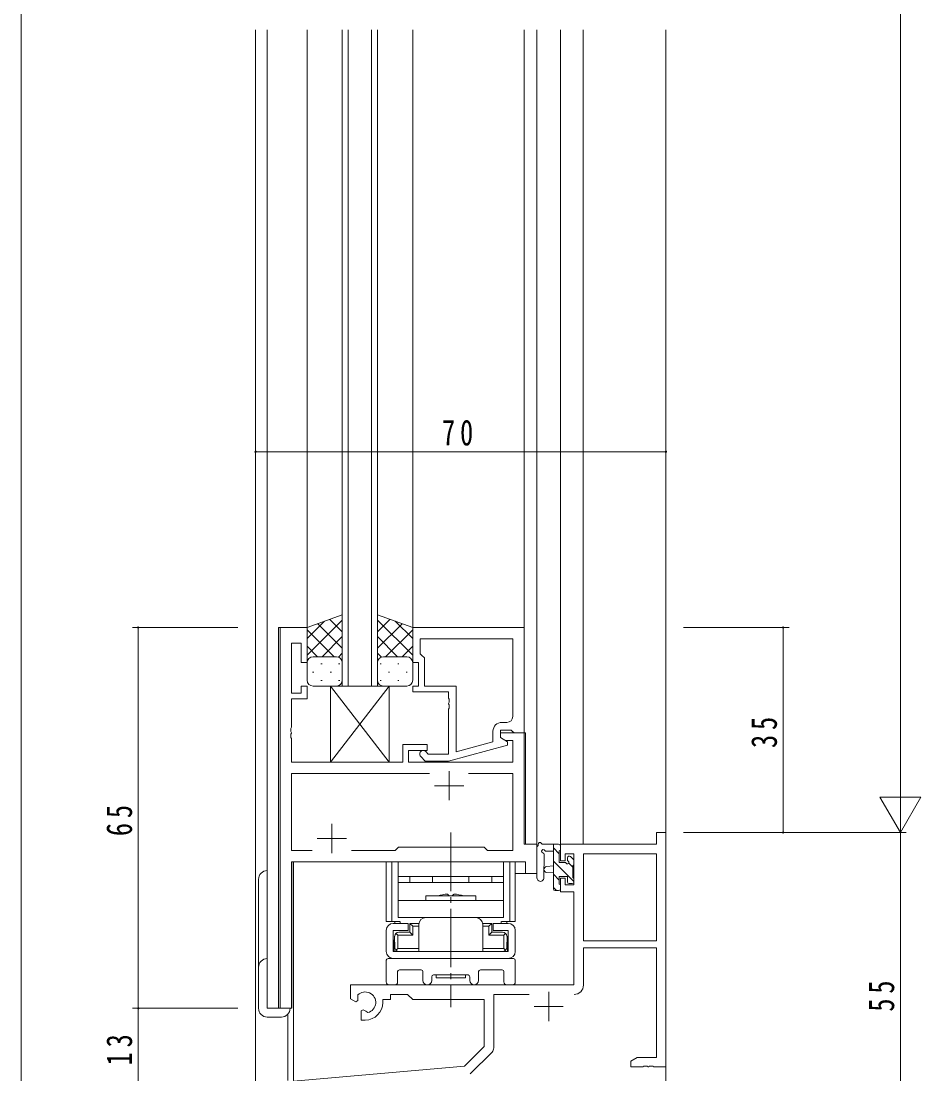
# Model space of a CAD drawing. Units: millimetres on the paper. Extents: x -397 to 397, y -282 to 282.
# Drawn here: x -393.9 to -240.4, y -191.9 to -12.2 of the extents above; entities that cross this region are included whole.
import ezdxf

# ---------------------------------------------------------------- set-up
doc = ezdxf.new("R2010")
doc.units = ezdxf.units.MM
doc.linetypes.add('USER2', pattern=[13, 10, -1, 1, -1])
for name, color, linetype, lineweight in [('0-1_YKK_ZWAK', 7, 'Continuous', 18), ('0-3_YKK_11', 7, 'Continuous', 18), ('0-4_YKK_12', 2, 'Continuous', 18), ('0-5_YKK_13', 4, 'Continuous', 18), ('0-7_YKK_D', 6, 'Continuous', 18)]:
    doc.layers.add(name, color=color, linetype=linetype, lineweight=lineweight)
doc.styles.add('ＭＳ ゴシック', font='')
doc.styles.get('ＭＳ ゴシック').set_extended_font_data('MS Gothic')

msp = doc.modelspace()

# ---------------------------------------------------------------- linework, layer by layer
at = {"layer": '0-1_YKK_ZWAK'}
msp.add_line((-393.908, -245.7), (-393.908, 279.3), dxfattribs=at)
at = {"layer": '0-3_YKK_11'}
for p, q in [((-349.708, -115.7), (-349.708, -180.7)), ((-345.108, -115.7), (-349.708, -115.7)), ((-345.108, -121.7), (-345.108, -115.7)), ((-327.108, -115.7), (-327.108, -121.7)), ((-308.108, -115.7), (-327.108, -115.7)), ((-308.108, -133.7), (-308.108, -115.7)), ((-347.778, -126.9), (-347.778, -118.4)), ((-347.778, -118.4), (-346.108, -118.4)), ((-346.108, -118.4), (-346.108, -121.7)), ((-325.808, -120.2), (-325.808, -117.63)), ((-325.808, -117.63), (-310.038, -117.63)), ((-325.808, -117.63), (-310.038, -117.63)), ((-310.038, -117.63), (-310.038, -130.9)), ((-325.608, -120.4), (-325.808, -120.2)), ((-346.108, -121.7), (-345.108, -121.7)), ((-327.108, -121.7), (-326.108, -121.7)), ((-326.108, -121.7), (-326.108, -125.7)), ((-325.108, -120.9), (-325.608, -120.4)), ((-325.108, -125.7), (-325.108, -120.9)), ((-345.108, -125.7), (-346.108, -125.7)), ((-346.108, -125.7), (-346.108, -126.9)), ((-345.108, -127.9), (-345.108, -125.7)), ((-327.108, -125.7), (-327.108, -126.7)), ((-326.108, -125.7), (-327.108, -125.7)), ((-319.708, -125.7), (-325.108, -125.7)), ((-319.708, -136.908), (-319.708, -125.7)), ((-346.108, -126.9), (-347.778, -126.9)), ((-327.108, -126.7), (-321.008, -126.7)), ((-321.008, -126.7), (-321.008, -127.742)), ((-347.778, -132.742), (-347.778, -127.9)), ((-347.778, -127.9), (-345.108, -127.9)), ((-321.008, -127.742), (-320.888, -127.925)), ((-320.888, -128.475), (-321.008, -128.658)), ((-321.008, -128.658), (-321.008, -128.742)), ((-321.008, -128.742), (-320.888, -128.925)), ((-320.888, -127.925), (-320.888, -128.475)), ((-320.888, -128.925), (-320.888, -129.475)), ((-320.888, -129.475), (-321.008, -129.658)), ((-321.008, -129.658), (-321.008, -137.3)), ((-347.898, -132.925), (-347.778, -132.742)), ((-347.898, -133.475), (-347.898, -132.925)), ((-311.038, -131.9), (-311.908, -131.9)), ((-347.778, -133.658), (-347.898, -133.475)), ((-347.898, -133.925), (-347.778, -133.742)), ((-347.898, -134.475), (-347.898, -133.925)), ((-347.778, -134.658), (-347.898, -134.475)), ((-347.778, -133.742), (-347.778, -133.658)), ((-347.778, -138.7), (-347.778, -134.658)), ((-313.408, -133.4), (-313.408, -135.22)), ((-312.108, -133.2), (-310.308, -133.2)), ((-312.108, -134.5), (-312.108, -133.2)), ((-312.108, -133.7), (-312.108, -134.5)), ((-308.108, -133.7), (-312.108, -133.7)), ((-310.908, -135.193), (-312.108, -134.5)), ((-312.108, -134.5), (-311.242, -135)), ((-310.308, -133.2), (-310.108, -133.4)), ((-310.108, -133.4), (-309.808, -133.7)), ((-309.808, -133.7), (-308.108, -133.7)), ((-308.108, -152.7), (-308.108, -133.7)), ((-328.808, -135.7), (-328.808, -138.7)), ((-324.608, -135.7), (-328.808, -135.7)), ((-324.608, -136.7), (-324.608, -135.7)), ((-321.012, -138.5), (-310.908, -135.793)), ((-313.408, -135.22), (-319.708, -136.908)), ((-311.242, -135), (-310.038, -135)), ((-310.908, -135.793), (-310.908, -135.193)), ((-310.038, -135), (-310.038, -138.7)), ((-327.808, -138.7), (-327.808, -136.7)), ((-327.808, -136.7), (-324.608, -136.7)), ((-325.732, -137.724), (-324.957, -138.5)), ((-324.46, -137.3), (-324.884, -136.876)), ((-321.008, -137.3), (-324.46, -137.3)), ((-328.808, -138.7), (-347.778, -138.7)), ((-310.038, -138.7), (-327.808, -138.7)), ((-324.957, -138.5), (-321.012, -138.5)), ((-347.778, -140.63), (-347.778, -153.77)), ((-324.259, -140.63), (-347.778, -140.63)), ((-324.259, -140.63), (-347.778, -140.63)), ((-320.908, -140.2), (-320.908, -145.2)), ((-310.038, -140.63), (-317.558, -140.63)), ((-310.038, -153.77), (-310.038, -140.63)), ((-323.408, -142.7), (-318.408, -142.7)), ((-340.908, -149.2), (-340.908, -154.2)), ((-285.538, -150.7), (-285.538, -152.7)), ((-283.908, -150.7), (-285.538, -150.7)), ((-283.908, -190.7), (-283.908, -150.7)), ((-343.408, -151.7), (-338.408, -151.7)), ((-305.908, -152.7), (-308.108, -152.7)), ((-305.908, -157.7), (-305.908, -152.7)), ((-301.908, -152.7), (-301.908, -155.5)), ((-285.538, -152.7), (-301.908, -152.7)), ((-347.778, -153.77), (-344.259, -153.77)), ((-337.558, -153.77), (-330.078, -153.77)), ((-330.078, -153.77), (-329.508, -153.2)), ((-329.508, -153.2), (-314.908, -153.2)), ((-314.908, -153.2), (-314.338, -153.77)), ((-314.338, -153.77), (-310.038, -153.77)), ((-301.108, -154.33), (-299.608, -154.33)), ((-301.108, -155.5), (-301.108, -154.33)), ((-299.608, -154.33), (-299.608, -159.6)), ((-285.538, -154.33), (-297.978, -154.33)), ((-297.978, -154.33), (-297.978, -169.2)), ((-297.978, -154.33), (-297.978, -169.2)), ((-285.538, -169.2), (-285.538, -154.33)), ((-347.778, -180.7), (-347.778, -155.7)), ((-347.778, -155.7), (-307.838, -155.7)), ((-307.838, -155.7), (-307.838, -157.7)), ((-301.908, -155.5), (-301.108, -155.5)), ((-307.838, -157.7), (-305.908, -157.7)), ((-301.908, -158.5), (-301.908, -160.8)), ((-301.108, -158.5), (-301.908, -158.5)), ((-301.108, -159.6), (-301.108, -158.5)), ((-299.608, -159.6), (-301.108, -159.6)), ((-301.908, -160.8), (-299.608, -160.8)), ((-299.608, -160.8), (-299.608, -176.7)), ((-297.978, -169.2), (-285.538, -169.2)), ((-297.978, -170.4), (-285.538, -170.4)), ((-297.978, -176.73), (-297.978, -170.4)), ((-285.538, -170.4), (-285.538, -189.07)), ((-337.708, -176.7), (-337.708, -179.065)), ((-299.608, -176.7), (-337.708, -176.7)), ((-303.908, -177.9), (-303.908, -182.9)), ((-337.708, -179.065), (-336.808, -179.585)), ((-336.808, -179.585), (-336.458, -179.382)), ((-336.435, -178.878), (-336.473, -178.419)), ((-336.458, -179.382), (-336.435, -178.878)), ((-332.208, -179.7), (-332.208, -179.2)), ((-332.208, -179.2), (-330.908, -179.2)), ((-330.908, -178.33), (-327.978, -178.33)), ((-330.908, -179.2), (-330.908, -178.33)), ((-327.978, -178.33), (-327.108, -179.2)), ((-327.108, -179.2), (-314.908, -179.2)), ((-314.908, -179.2), (-314.908, -187.2)), ((-313.278, -187.461), (-313.278, -178.33)), ((-313.278, -178.33), (-307.259, -178.33)), ((-349.708, -180.7), (-347.778, -180.7)), ((-335.558, -180.941), (-335.908, -181.143)), ((-335.908, -181.143), (-335.908, -182.7)), ((-335.109, -181.174), (-335.558, -180.941)), ((-334.731, -181.436), (-335.109, -181.174)), ((-306.408, -180.4), (-301.408, -180.4)), ((-335.908, -182.7), (-335.208, -182.7)), ((-314.908, -187.2), (-318.292, -190.584)), ((-317.302, -191.899), (-313.571, -188.168)), ((-288.817, -189.07), (-289.908, -189.7)), ((-289.908, -189.7), (-289.908, -190.7)), ((-285.538, -189.07), (-288.817, -189.07)), ((-318.292, -190.584), (-353.908, -193.7)), ((-289.908, -190.7), (-287.866, -190.7)), ((-287.866, -190.7), (-287.683, -190.58)), ((-287.683, -190.58), (-287.133, -190.58)), ((-287.133, -190.58), (-286.95, -190.7)), ((-286.95, -190.7), (-286.866, -190.7)), ((-286.866, -190.7), (-286.683, -190.58)), ((-286.683, -190.58), (-286.133, -190.58)), ((-286.133, -190.58), (-285.95, -190.7)), ((-285.95, -190.7), (-283.908, -190.7))]:
    msp.add_line(p, q, dxfattribs=at)
for centre, radius, start, end in [((-311.038, -130.9), 1, 270.00001, 359.99999), ((-311.908, -133.4), 1.5, 90.00001, 179.99999), ((-325.308, -137.3), 0.6, 44.99999, 225.00001), ((-335.208, -179.7), 1.8, 285.36688, 134.63312), ((-299.578, -176.73), 1.6, 270.00001, 359.99999), ((-335.208, -179.7), 3, 270.00001, 359.99999), ((-314.278, -187.461), 1, 315, 359.99999)]:
    msp.add_arc(centre, radius, start, end, dxfattribs=at)
at = {"layer": '0-4_YKK_12'}
for p, q in [((-353.908, -13.7), (-353.908, -205.7)), ((-351.908, -13.7), (-351.908, -180.7)), ((-345.108, -115.7), (-345.108, -13.7)), ((-339.108, -13.7), (-339.108, -125.701)), ((-338.108, -125.701), (-338.108, -13.7)), ((-334.108, -13.7), (-334.108, -125.701)), ((-333.108, -125.701), (-333.108, -13.7)), ((-327.108, -115.7), (-327.108, -13.7)), ((-308.108, -116), (-308.108, -13.7)), ((-305.908, -157.7), (-305.908, -13.7)), ((-301.908, -13.7), (-301.908, -152.7)), ((-298.008, -13.7), (-298.008, -152.7)), ((-283.908, -13.7), (-283.908, -205.7)), ((-349.978, -180.7), (-349.978, -115.7)), ((-345.108, -115.7), (-349.978, -115.7)), ((-339.108, -125.701), (-333.108, -125.701)), ((-308.408, -133.7), (-307.838, -133.7)), ((-307.838, -133.7), (-307.838, -152.699)), ((-298.008, -152.7), (-301.908, -152.7)), ((-347.708, -180.7), (-347.708, -155.7)), ((-347.708, -155.7), (-310.408, -155.7)), ((-347.408, -155.7), (-347.408, -193)), ((-309.608, -157.7), (-305.908, -157.7)), ((-351.908, -180.7), (-347.708, -180.7)), ((-348.408, -181.72), (-348.408, -193))]:
    msp.add_line(p, q, dxfattribs=at)
at = {"layer": '0-5_YKK_13'}
for p, q in [((-339.108, -113.557), (-345.108, -115.7)), ((-345.108, -120.432), (-339.108, -114.432)), ((-345.108, -117.603), (-342.147, -114.643)), ((-339.108, -116.423), (-341.22, -114.311)), ((-339.108, -113.557), (-339.108, -121.7)), ((-333.108, -113.557), (-327.108, -115.7)), ((-333.108, -121.7), (-333.108, -113.557)), ((-333.108, -116.423), (-330.997, -114.311)), ((-327.108, -120.432), (-333.108, -114.432)), ((-327.108, -117.603), (-330.069, -114.643)), ((-345.108, -115.7), (-345.108, -121.7)), ((-340.488, -120.7), (-345.108, -116.08)), ((-339.108, -119.251), (-343.304, -115.056)), ((-333.108, -119.251), (-328.912, -115.056)), ((-331.729, -120.7), (-327.108, -116.08)), ((-327.108, -115.7), (-327.108, -121.7)), ((-342.548, -120.7), (-339.108, -117.26)), ((-329.668, -120.7), (-333.108, -117.26)), ((-343.316, -120.7), (-345.108, -118.908)), ((-339.776, -120.757), (-339.108, -120.089)), ((-332.44, -120.757), (-333.108, -120.089)), ((-328.9, -120.7), (-327.108, -118.908)), ((-345.108, -124.7), (-345.108, -121.7)), ((-344.108, -120.7), (-340.508, -120.7)), ((-343.708, -120.7), (-340.108, -120.7)), ((-342.773, -121.922), (-342.573, -121.922)), ((-339.743, -121.922), (-339.543, -121.922)), ((-339.108, -121.7), (-339.108, -124.7)), ((-333.108, -121.7), (-333.108, -124.7)), ((-332.473, -121.922), (-332.673, -121.922)), ((-328.508, -120.7), (-332.108, -120.7)), ((-328.108, -120.7), (-331.708, -120.7)), ((-329.443, -121.922), (-329.643, -121.922)), ((-327.108, -124.7), (-327.108, -121.7)), ((-344.188, -123.337), (-343.988, -123.337)), ((-341.158, -123.337), (-340.958, -123.337)), ((-331.058, -123.337), (-331.258, -123.337)), ((-328.028, -123.337), (-328.228, -123.337)), ((-340.108, -125.7), (-344.108, -125.7)), ((-342.773, -124.752), (-342.573, -124.752)), ((-341.108, -125.7), (-331.108, -125.7)), ((-331.108, -125.7), (-341.108, -138.7)), ((-341.108, -125.7), (-341.108, -138.7)), ((-339.743, -124.752), (-339.543, -124.752)), ((-332.473, -124.752), (-332.673, -124.752)), ((-332.108, -125.7), (-328.108, -125.7)), ((-329.443, -124.752), (-329.643, -124.752)), ((-341.108, -138.7), (-331.108, -138.7)), ((-302.208, -152.7), (-304.889, -152.7)), ((-303.108, -152.7), (-303.108, -160.3)), ((-305.908, -158.428), (-305.908, -153.266)), ((-304.708, -158.428), (-304.705, -154.467)), ((-304.289, -153.9), (-303.108, -153.9)), ((-302.108, -154.317), (-303.108, -153.317)), ((-301.908, -153.6), (-301.908, -153)), ((-309.608, -155.7), (-331.608, -155.7)), ((-331.608, -155.7), (-331.608, -165.9)), ((-330.658, -155.7), (-330.658, -165.9)), ((-329.608, -155.7), (-329.608, -159.7)), ((-311.608, -159.7), (-311.608, -155.7)), ((-310.558, -155.7), (-310.558, -165.9)), ((-309.608, -155.7), (-309.608, -165.9)), ((-299.608, -159.062), (-303.108, -155.562)), ((-300.708, -155), (-300.708, -155.339)), ((-299.808, -156.617), (-300.495, -155.93)), ((-299.696, -155.288), (-300.196, -154.788)), ((-299.808, -158.4), (-299.808, -156.3)), ((-299.608, -156.1), (-299.608, -155.5)), ((-351.908, -157.2), (-351.908, -180.7)), ((-303.108, -156.4), (-304.253, -156.502)), ((-303.108, -157.6), (-304.253, -157.498)), ((-302.108, -158.807), (-303.108, -157.807)), ((-353.408, -180.7), (-353.408, -158.7)), ((-329.608, -158.2), (-311.608, -158.2)), ((-329.608, -159.2), (-311.608, -159.2)), ((-329.608, -165.2), (-329.608, -159.2)), ((-327.608, -158.2), (-327.608, -159.2)), ((-313.608, -158.2), (-327.608, -158.2)), ((-323.708, -159.2), (-323.708, -158.2)), ((-317.508, -159.2), (-317.508, -158.2)), ((-313.608, -159.2), (-313.608, -158.2)), ((-311.608, -159.2), (-311.608, -165.2)), ((-301.908, -160.3), (-301.908, -159.7)), ((-300.408, -159.4), (-299.908, -159.4)), ((-299.608, -159.1), (-299.608, -158.6)), ((-324.858, -162.3), (-324.858, -161.5)), ((-324.858, -161.5), (-316.358, -161.5)), ((-321.158, -161.2), (-320.858, -161.5)), ((-320.858, -161.5), (-320.358, -161.5)), ((-320.058, -161.2), (-320.358, -161.5)), ((-316.358, -161.5), (-316.358, -162.3)), ((-302.56, -160.6), (-303.108, -160.052)), ((-302.808, -160.6), (-302.208, -160.6)), ((-329.608, -162.3), (-311.608, -162.3)), ((-311.608, -165.2), (-329.608, -165.2)), ((-316.358, -165.2), (-324.858, -165.2)), ((-329.278, -165.9), (-331.608, -165.9)), ((-330.408, -166.2), (-327.858, -166.2)), ((-330.178, -165.9), (-330.178, -166.2)), ((-329.228, -166.2), (-329.228, -165.9)), ((-327.858, -166.2), (-327.858, -167.4)), ((-327.608, -166.2), (-326.058, -166.2)), ((-327.608, -167.7), (-327.608, -166.2)), ((-327.608, -166.2), (-327.108, -166.7)), ((-327.108, -166.7), (-327.108, -168.2)), ((-327.108, -166.7), (-326.058, -166.7)), ((-326.058, -166.4), (-326.058, -171)), ((-315.158, -166.2), (-313.608, -166.2)), ((-315.158, -166.4), (-315.158, -171)), ((-315.158, -166.7), (-314.108, -166.7)), ((-314.108, -166.7), (-313.608, -166.2)), ((-314.108, -166.7), (-314.108, -168.2)), ((-313.358, -166.2), (-313.358, -167.4)), ((-313.358, -166.2), (-310.808, -166.2)), ((-311.988, -165.9), (-311.988, -166.2)), ((-311.938, -165.9), (-309.608, -165.9)), ((-311.038, -165.9), (-311.038, -166.2)), ((-331.608, -167.4), (-331.608, -171)), ((-327.858, -167.4), (-330.408, -167.4)), ((-330.408, -167.4), (-330.408, -171)), ((-330.208, -168.4), (-330.208, -169.4)), ((-330.208, -168.4), (-330.158, -168.4)), ((-329.658, -168.2), (-329.953, -167.905)), ((-329.658, -170.5), (-329.658, -168.2)), ((-329.658, -168.2), (-327.108, -168.2)), ((-327.608, -167.7), (-329.458, -167.7)), ((-327.608, -167.7), (-327.108, -168.2)), ((-313.608, -167.7), (-314.108, -168.2)), ((-311.558, -168.2), (-314.108, -168.2)), ((-310.808, -167.4), (-313.358, -167.4)), ((-311.558, -168.2), (-311.263, -167.905)), ((-311.558, -170.5), (-311.558, -168.2)), ((-311.008, -168.4), (-311.058, -168.4)), ((-311.008, -168.4), (-311.008, -169.4)), ((-310.808, -167.4), (-310.808, -171)), ((-309.608, -171), (-309.608, -167.4)), ((-330.258, -171), (-330.258, -169)), ((-330.208, -169.4), (-330.158, -169.4)), ((-330.158, -170.3), (-330.158, -169.4)), ((-329.658, -170.5), (-329.953, -170.795)), ((-329.658, -170.5), (-326.058, -170.5)), ((-315.158, -170.5), (-311.558, -170.5)), ((-311.558, -170.5), (-311.263, -170.795)), ((-311.008, -169.4), (-311.058, -169.4)), ((-311.058, -170.3), (-311.058, -169.4)), ((-310.958, -169), (-310.958, -171)), ((-331.608, -172.5), (-331.608, -176.2)), ((-309.908, -172.2), (-331.308, -172.2)), ((-330.408, -171), (-310.808, -171)), ((-330.408, -172.2), (-310.808, -172.2)), ((-330.258, -171), (-328.308, -171)), ((-326.058, -171), (-329.458, -171)), ((-328.308, -171), (-312.908, -171)), ((-311.758, -171), (-315.158, -171)), ((-312.908, -171), (-310.958, -171)), ((-309.608, -176.2), (-309.608, -172.5)), ((-329.378, -174.13), (-325.658, -174.13)), ((-315.558, -174.13), (-311.838, -174.13)), ((-329.678, -176.2), (-329.678, -174.43)), ((-325.358, -174.43), (-325.358, -175.95)), ((-323.858, -175.95), (-323.858, -175.3)), ((-323.558, -175), (-317.658, -175)), ((-323.108, -175), (-323.108, -175.5)), ((-323.108, -175), (-318.108, -175)), ((-323.108, -175.5), (-318.108, -175.5)), ((-318.108, -175), (-318.108, -175.5)), ((-317.358, -175.3), (-317.358, -175.95)), ((-315.858, -175.95), (-315.858, -174.43)), ((-311.538, -174.43), (-311.538, -176.2)), ((-331.108, -176.7), (-330.178, -176.7)), ((-311.038, -176.7), (-310.108, -176.7)), ((-351.908, -180.7), (-348.008, -180.7)), ((-349.508, -182.2), (-351.908, -182.2))]:
    msp.add_line(p, q, dxfattribs=at)
at = {"layer": '0-5_YKK_13', "linetype": 'USER2'}
msp.add_line((-320.608, -150.7), (-320.608, -180.5), dxfattribs=at)
at = {"layer": '0-5_YKK_13'}
for points in [[(-341.108, -125.7), (-331.108, -138.7), (-331.108, -125.7)], [(-301.169, -155.8), (-302.108, -155.8), (-302.108, -153.8)], [(-302.108, -159.5), (-302.108, -158.2), (-300.708, -158.2), (-300.708, -159.1)], [(-311.758, -167.7), (-313.608, -167.7), (-313.608, -166.2)]]:
    msp.add_lwpolyline(points, dxfattribs=at)
for centre, radius, start, end in [((-344.108, -121.7), 1, 90, 180), ((-344.108, -121.7), 1, 90, 180), ((-340.108, -121.7), 1, 360, 90), ((-340.108, -121.7), 1, 360, 90), ((-332.108, -121.7), 1, 90, 180), ((-332.108, -121.7), 1, 90, 180), ((-328.108, -121.7), 1, 360, 90), ((-328.108, -121.7), 1, 360, 90), ((-344.108, -124.7), 1, 180, 270), ((-340.108, -124.7), 1, 270, 360), ((-332.108, -124.7), 1, 180, 270), ((-328.108, -124.7), 1, 270, 360), ((-305.408, -152.7), 0.3, 30, 190.52878), ((-304.889, -152.4), 0.3, 210, 270), ((-302.208, -153), 0.3, 0, 90), ((-305.608, -153.266), 0.3, 130.52878, 180), ((-305.998, -152.81), 0.3, 310.52878, 10.52878), ((-304.808, -153.9), 0.3, 30, 250.81024), ((-305.005, -154.467), 0.3, 359.95977, 70.81024), ((-304.289, -153.6), 0.3, 210, 270), ((-302.108, -153.6), 0.2, 270, 0), ((-301.169, -156.1), 0.3, 33.05573, 90), ((-300.708, -155.8), 0.25, 213.05573, 56.94427), ((-300.408, -155), 0.3, 45, 180), ((-300.408, -155.339), 0.3, 180, 236.94427), ((-299.808, -156.1), 0.2, 270, 0), ((-299.908, -155.5), 0.3, 0, 45), ((-351.908, -158.7), 1.5, 90, 180), ((-304.208, -157), 0.5, 95.09207, 264.90793), ((-305.308, -158.428), 0.6, 179.95977, 359.95977), ((-302.108, -159.7), 0.2, 0, 90), ((-300.408, -159.1), 0.3, 180, 270), ((-299.908, -159.1), 0.3, 270, 0), ((-299.808, -158.6), 0.2, 0, 90), ((-320.608, -169.003), 7.823, 94.03607, 106.44467), ((-320.608, -169.003), 7.823, 73.55533, 85.96393), ((-302.808, -160.3), 0.3, 180, 270), ((-302.208, -160.3), 0.3, 270, 0), ((-324.858, -166.4), 1.2, 90, 180), ((-316.358, -166.4), 1.2, 0, 90), ((-330.408, -167.4), 1.2, 90, 180), ((-310.808, -167.4), 1.2, 0, 90), ((-329.458, -168.4), 0.7, 90, 180), ((-311.758, -168.4), 0.7, 0, 90), ((-329.458, -170.3), 0.7, 180, 270), ((-311.758, -170.3), 0.7, 270, 0), ((-351.908, -173.7), 1.5, 90, 180), ((-330.408, -171), 1.2, 180, 270), ((-331.308, -172.5), 0.3, 90, 180), ((-310.808, -171), 1.2, 270, 0), ((-309.908, -172.5), 0.3, 0, 90), ((-329.378, -174.43), 0.3, 90, 180), ((-325.658, -174.43), 0.3, 360, 90), ((-315.558, -174.43), 0.3, 90, 180), ((-311.838, -174.43), 0.3, 0, 90), ((-324.608, -175.95), 0.75, 180, 0), ((-323.558, -175.3), 0.3, 90, 180), ((-317.658, -175.3), 0.3, 360, 90), ((-316.608, -175.95), 0.75, 180, 0), ((-331.108, -176.2), 0.5, 180, 270), ((-330.178, -176.2), 0.5, 270, 360), ((-311.038, -176.2), 0.5, 180, 270), ((-310.108, -176.2), 0.5, 270, 0), ((-351.908, -180.7), 1.5, 180, 270), ((-349.508, -180.7), 1.5, 270, 0)]:
    msp.add_arc(centre, radius, start, end, dxfattribs=at)
at = {"layer": '0-7_YKK_D'}
for p, q in [((-243.908, 142.3), (-243.908, -143.7)), ((-353.908, -112.7), (-353.908, -84.7)), ((-353.908, -85.7), (-283.908, -85.7)), ((-283.908, -112.7), (-283.908, -84.7)), ((-356.908, -115.7), (-374.908, -115.7)), ((-373.908, -180.7), (-373.908, -115.7)), ((-280.908, -115.7), (-262.908, -115.7)), ((-263.908, -115.7), (-263.908, -150.7)), ((-243.908, -150.7), (-243.908, -138.576)), ((-240.408, -144.638), (-247.408, -144.638)), ((-243.908, -150.7), (-247.408, -144.638)), ((-243.908, -150.7), (-240.408, -144.638)), ((-280.908, -150.7), (-262.908, -150.7)), ((-280.908, -150.7), (-242.908, -150.7)), ((-280.908, -150.7), (-242.908, -150.7)), ((-243.908, -150.7), (-243.908, -205.7)), ((-356.908, -180.7), (-374.908, -180.7)), ((-356.908, -180.7), (-374.908, -180.7)), ((-373.908, -193.7), (-373.908, -180.7))]:
    msp.add_line(p, q, dxfattribs=at)
for centre, start, end in [((-353.908, -85.7), 0, 180), ((-353.908, -85.7), 180, 0), ((-283.908, -85.7), 0, 180), ((-283.908, -85.7), 180, 0), ((-373.908, -115.7), 90, 270), ((-373.908, -115.7), 270, 90), ((-263.908, -115.7), 90, 270), ((-263.908, -115.7), 270, 90), ((-263.908, -150.7), 90, 270), ((-263.908, -150.7), 270, 90), ((-373.908, -180.7), 90, 270), ((-373.908, -180.7), 90, 270), ((-373.908, -180.7), 270, 90), ((-373.908, -180.7), 270, 90)]:
    msp.add_arc(centre, 0.106, start, end, dxfattribs=at)

# ---------------------------------------------------------------- texts
at = {"layer": '0-7_YKK_D', "color": 7, "insert": (-322.1, -84.7), "char_height": 4.399, "attachment_point": 7, "style": 'ＭＳ ゴシック'}
msp.add_mtext('\\T1.37;\\W0.75;70', dxfattribs=at)
at = {"layer": '0-7_YKK_D', "color": 7, "char_height": 4.399, "attachment_point": 7, "rotation": 90, "style": 'ＭＳ ゴシック'}
for s, insert in [('\\T1.37;\\W0.75;35', (-264.908, -136.27)), ('\\T1.37;\\W0.75;65', (-374.908, -151.307)), ('\\T1.37;\\W0.75;55', (-244.908, -181.27)), ('\\T1.37;\\W0.75;13', (-374.908, -190.441))]:
    msp.add_mtext(s, dxfattribs=dict(at, insert=insert))

doc.saveas('drawing.dxf')
